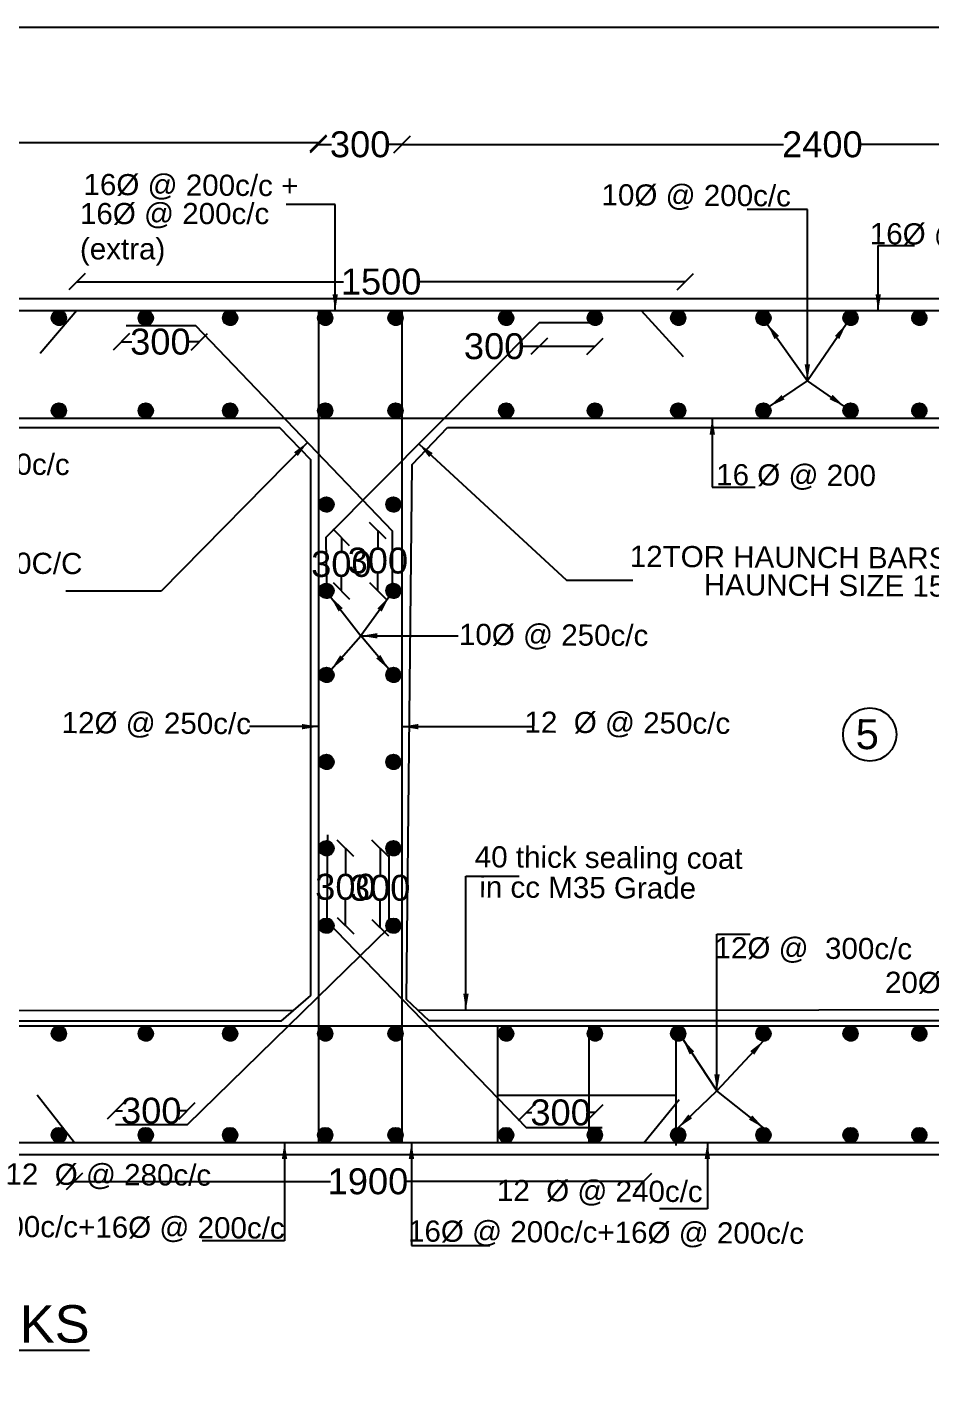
# Model space of a CAD drawing. Header units: millimetres. Extents: x 5124 to 6568637, y 2311 to 91879094.
# Drawn here: x 3810729 to 3815954, y 45946648 to 45954459 of the extents above; entities that cross this region are included whole.
import ezdxf

# ---------------------------------------------------------------- set-up
doc = ezdxf.new("R2010")
doc.units = ezdxf.units.MM
doc.header["$MEASUREMENT"] = 0
for name, color, linetype in [('DIMENSION', 7, 'Continuous'), ('DRAWING', 7, 'Continuous'), ('TEXT', 7, 'Continuous')]:
    doc.layers.add(name, color=color, linetype=linetype)
doc.styles.get("Standard").update_dxf_attribs({"font": 'arial.ttf', "height": 150})
doc.dimstyles.get("Standard").update_dxf_attribs({"dimtxt": 200, "dimasz": 110, "dimexe": 0.18, "dimexo": 0.0625, "dimgap": 0.09, "dimtad": 0, "dimtih": 1, "dimtoh": 1, "dimdec": 0, "dimzin": 0, "dimdsep": 46, "dimtxsty": 'Standard', "dimblk": 'OBLIQUE', "dimcen": 0.09, "dimse1": 1, "dimse2": 1, "dimadec": 0, "dimazin": 0, "dimtfac": 1, "dimtdec": 0, "dimtofl": 0, "dimtmove": 0, "dimatfit": 3, "dimfxl": 1, "dimtolj": 1, "dimtzin": 0, "dimarcsym": 0})

# ---------------------------------------------------------------- blocks, each defined once
blk = doc.blocks.new('_Oblique')
at = {"color": 0, "linetype": 'ByBlock', "lineweight": -2}
blk.add_line((-0.5, -0.5), (0.5, 0.5), dxfattribs=at)
blk = doc.blocks.new('*D94')
at = {"layer": 'Defpoints', "color": 0, "transparency": 16777216}
for p in [(3812412.7, 45953788.6), (3807498.6, 45952819.3), (3812412.7, 45952819.3)]:
    blk.add_point(p, dxfattribs=at)
at = {"layer": 'DIMENSION', "color": 0, "lineweight": -2, "transparency": 16777216}
for p, q in [((3807498.6, 45953788.6), (3809730.6, 45953788.6)), ((3812412.7, 45953788.6), (3810180.8, 45953788.6))]:
    blk.add_line(p, q, dxfattribs=at)
at = {"layer": 'DIMENSION', "color": 0, "lineweight": -2, "transparency": 16777216, "xscale": 95, "yscale": 95, "zscale": 95, "rotation": 180}
blk.add_blockref('_Oblique', (3807498.6, 45953788.6), dxfattribs=at)
at = {"layer": 'DIMENSION', "color": 0, "lineweight": -2, "transparency": 16777216, "xscale": 95, "yscale": 95, "zscale": 95}
blk.add_blockref('_Oblique', (3812412.7, 45953788.6), dxfattribs=at)
at = {"layer": 'DIMENSION', "color": 0, "transparency": 16777216, "insert": (3809955.7, 45953788.6), "char_height": 150, "attachment_point": 5}
blk.add_mtext('\\A1;2400', dxfattribs=at)
blk = doc.blocks.new('*D95')
at = {"layer": 'Defpoints', "color": 0, "transparency": 16777216}
for p in [(3812896.1, 45953780), (3812412.7, 45952819.3), (3812896.1, 45952819.3)]:
    blk.add_point(p, dxfattribs=at)
at = {"layer": 'DIMENSION', "color": 0, "lineweight": -2, "transparency": 16777216}
for p, q in [((3812412.7, 45953780), (3812488.9, 45953780)), ((3812896.1, 45953780), (3812819.9, 45953780))]:
    blk.add_line(p, q, dxfattribs=at)
at = {"layer": 'DIMENSION', "color": 0, "lineweight": -2, "transparency": 16777216, "xscale": 95, "yscale": 95, "zscale": 95, "rotation": 180}
blk.add_blockref('_Oblique', (3812412.7, 45953780), dxfattribs=at)
at = {"layer": 'DIMENSION', "color": 0, "lineweight": -2, "transparency": 16777216, "xscale": 95, "yscale": 95, "zscale": 95}
blk.add_blockref('_Oblique', (3812896.1, 45953780), dxfattribs=at)
at = {"layer": 'DIMENSION', "color": 0, "transparency": 16777216, "insert": (3812654.4, 45953780), "char_height": 150, "attachment_point": 5}
blk.add_mtext('\\A1;300', dxfattribs=at)
blk = doc.blocks.new('*D96')
at = {"layer": 'Defpoints', "color": 0, "transparency": 16777216}
for p in [(3817756.7, 45953779.8), (3812896.1, 45952797.5), (3817756.7, 45952819.3)]:
    blk.add_point(p, dxfattribs=at)
at = {"layer": 'DIMENSION', "color": 0, "lineweight": -2, "transparency": 16777216}
for p, q in [((3812896.1, 45953779.8), (3815101.3, 45953779.8)), ((3817756.7, 45953779.8), (3815551.5, 45953779.8))]:
    blk.add_line(p, q, dxfattribs=at)
at = {"layer": 'DIMENSION', "color": 0, "lineweight": -2, "transparency": 16777216, "xscale": 95, "yscale": 95, "zscale": 95, "rotation": 180}
blk.add_blockref('_Oblique', (3812896.1, 45953779.8), dxfattribs=at)
at = {"layer": 'DIMENSION', "color": 0, "lineweight": -2, "transparency": 16777216, "xscale": 95, "yscale": 95, "zscale": 95}
blk.add_blockref('_Oblique', (3817756.7, 45953779.8), dxfattribs=at)
at = {"layer": 'DIMENSION', "color": 0, "transparency": 16777216, "insert": (3815326.4, 45953779.8), "char_height": 150, "attachment_point": 5}
blk.add_mtext('\\A1;2400', dxfattribs=at)
blk = doc.blocks.new('*D97')
at = {"layer": 'Defpoints', "color": 0, "transparency": 16777216}
for p in [(3814534.3, 45952986.4), (3811017.1, 45952819.3), (3814534.3, 45952819.3)]:
    blk.add_point(p, dxfattribs=at)
at = {"layer": 'DIMENSION', "color": 0, "lineweight": -2, "transparency": 16777216}
for p, q in [((3811017.1, 45952986.4), (3812558.9, 45952986.4)), ((3814534.3, 45952986.4), (3812992.4, 45952986.4))]:
    blk.add_line(p, q, dxfattribs=at)
at = {"layer": 'DIMENSION', "color": 0, "lineweight": -2, "transparency": 16777216, "xscale": 95, "yscale": 95, "zscale": 95, "rotation": 180}
blk.add_blockref('_Oblique', (3811017.1, 45952986.4), dxfattribs=at)
at = {"layer": 'DIMENSION', "color": 0, "lineweight": -2, "transparency": 16777216, "xscale": 95, "yscale": 95, "zscale": 95}
blk.add_blockref('_Oblique', (3814534.3, 45952986.4), dxfattribs=at)
at = {"layer": 'DIMENSION', "color": 0, "transparency": 16777216, "insert": (3812775.7, 45952986.4), "char_height": 150, "attachment_point": 5}
blk.add_mtext('\\A1;1500', dxfattribs=at)
blk = doc.blocks.new('*D98')
at = {"layer": 'Defpoints', "color": 0, "transparency": 16777216}
for p in [(3813689.4, 45952748.5), (3814011.4, 45952735.2), (3813689.4, 45952612.7)]:
    blk.add_point(p, dxfattribs=at)
at = {"layer": 'DIMENSION', "color": 0, "lineweight": -2, "transparency": 16777216}
for p, q in [((3813689.4, 45952612.7), (3813594.4, 45952612.7)), ((3814011.4, 45952612.7), (3813689.4, 45952612.7))]:
    blk.add_line(p, q, dxfattribs=at)
at = {"layer": 'DIMENSION', "color": 0, "lineweight": -2, "transparency": 16777216, "xscale": 95, "yscale": 95, "zscale": 95, "rotation": 180}
blk.add_blockref('_Oblique', (3813689.4, 45952612.7), dxfattribs=at)
at = {"layer": 'DIMENSION', "color": 0, "lineweight": -2, "transparency": 16777216, "xscale": 95, "yscale": 95, "zscale": 95}
blk.add_blockref('_Oblique', (3814011.4, 45952612.7), dxfattribs=at)
at = {"layer": 'DIMENSION', "color": 0, "transparency": 16777216, "insert": (3813428.9, 45952612.7), "char_height": 150, "attachment_point": 5}
blk.add_mtext('\\A1;300', dxfattribs=at)
blk = doc.blocks.new('*D99')
at = {"layer": 'Defpoints', "color": 0, "transparency": 16777216}
for p in [(3811274.2, 45952726.8), (3811725.1, 45952709.9), (3811725.1, 45952639)]:
    blk.add_point(p, dxfattribs=at)
at = {"layer": 'DIMENSION', "color": 0, "lineweight": -2, "transparency": 16777216}
for p, q in [((3811274.2, 45952639), (3811334.1, 45952639)), ((3811725.1, 45952639), (3811665.1, 45952639))]:
    blk.add_line(p, q, dxfattribs=at)
at = {"layer": 'DIMENSION', "color": 0, "lineweight": -2, "transparency": 16777216, "xscale": 95, "yscale": 95, "zscale": 95, "rotation": 180}
blk.add_blockref('_Oblique', (3811274.2, 45952639), dxfattribs=at)
at = {"layer": 'DIMENSION', "color": 0, "lineweight": -2, "transparency": 16777216, "xscale": 95, "yscale": 95, "zscale": 95}
blk.add_blockref('_Oblique', (3811725.1, 45952639), dxfattribs=at)
at = {"layer": 'DIMENSION', "color": 0, "transparency": 16777216, "insert": (3811499.6, 45952639), "char_height": 150, "attachment_point": 5}
blk.add_mtext('\\A1;300', dxfattribs=at)
blk = doc.blocks.new('*D102')
at = {"layer": 'Defpoints', "color": 0, "transparency": 16777216}
for p in [(3811240, 45948192.7), (3811240, 45948111.4), (3811653.4, 45948111.4)]:
    blk.add_point(p, dxfattribs=at)
at = {"layer": 'DIMENSION', "color": 0, "lineweight": -2, "transparency": 16777216}
for p, q in [((3811240, 45948192.7), (3811281.2, 45948192.7)), ((3811653.4, 45948192.7), (3811612.2, 45948192.7))]:
    blk.add_line(p, q, dxfattribs=at)
at = {"layer": 'DIMENSION', "color": 0, "lineweight": -2, "transparency": 16777216, "xscale": 95, "yscale": 95, "zscale": 95, "rotation": 180}
blk.add_blockref('_Oblique', (3811240, 45948192.7), dxfattribs=at)
at = {"layer": 'DIMENSION', "color": 0, "lineweight": -2, "transparency": 16777216, "xscale": 95, "yscale": 95, "zscale": 95}
blk.add_blockref('_Oblique', (3811653.4, 45948192.7), dxfattribs=at)
at = {"layer": 'DIMENSION', "color": 0, "transparency": 16777216, "insert": (3811446.7, 45948192.7), "char_height": 150, "attachment_point": 5}
blk.add_mtext('\\A1;300', dxfattribs=at)
blk = doc.blocks.new('*D103')
at = {"layer": 'Defpoints', "color": 0, "transparency": 16777216}
for p in [(3812459.5, 45949711), (3812459.5, 45949263.6), (3812569.4, 45949263.6)]:
    blk.add_point(p, dxfattribs=at)
at = {"layer": 'DIMENSION', "color": 0, "lineweight": -2, "transparency": 16777216}
for p, q in [((3812569.4, 45949711), (3812569.4, 45949564)), ((3812569.4, 45949263.6), (3812569.4, 45949410.6))]:
    blk.add_line(p, q, dxfattribs=at)
at = {"layer": 'DIMENSION', "color": 0, "lineweight": -2, "transparency": 16777216, "xscale": 95, "yscale": 95, "zscale": 95}
for p, rotation in [((3812569.4, 45949711), 90), ((3812569.4, 45949263.6), 270)]:
    blk.add_blockref('_Oblique', p, dxfattribs=dict(at, rotation=rotation))
at = {"layer": 'DIMENSION', "color": 0, "transparency": 16777216, "insert": (3812569.4, 45949487.3), "char_height": 150, "attachment_point": 5}
blk.add_mtext('\\A1;300', dxfattribs=at)
blk = doc.blocks.new('*D104')
at = {"layer": 'Defpoints', "color": 0, "transparency": 16777216}
for p in [(3812769.8, 45949711), (3812846.6, 45949711), (3812820.6, 45949251.6)]:
    blk.add_point(p, dxfattribs=at)
at = {"layer": 'DIMENSION', "color": 0, "lineweight": -2, "transparency": 16777216}
for p, q in [((3812769.8, 45949711), (3812769.8, 45949558)), ((3812769.8, 45949251.6), (3812769.8, 45949404.6))]:
    blk.add_line(p, q, dxfattribs=at)
at = {"layer": 'DIMENSION', "color": 0, "lineweight": -2, "transparency": 16777216, "xscale": 95, "yscale": 95, "zscale": 95}
for p, rotation in [((3812769.8, 45949711), 90), ((3812769.8, 45949251.6), 270)]:
    blk.add_blockref('_Oblique', p, dxfattribs=dict(at, rotation=rotation))
at = {"layer": 'DIMENSION', "color": 0, "transparency": 16777216, "insert": (3812769.8, 45949481.3), "char_height": 150, "attachment_point": 5}
blk.add_mtext('\\A1;300', dxfattribs=at)
blk = doc.blocks.new('*D105')
at = {"layer": 'Defpoints', "color": 0, "transparency": 16777216}
for p in [(3812455.6, 45951507.9), (3812545.8, 45951507.9), (3812459.5, 45951199.6)]:
    blk.add_point(p, dxfattribs=at)
at = {"layer": 'DIMENSION', "color": 0, "lineweight": -2, "transparency": 16777216}
for p, q in [((3812545.8, 45951507.9), (3812545.8, 45951430.4)), ((3812545.8, 45951199.6), (3812545.8, 45951277.1))]:
    blk.add_line(p, q, dxfattribs=at)
at = {"layer": 'DIMENSION', "color": 0, "lineweight": -2, "transparency": 16777216, "xscale": 95, "yscale": 95, "zscale": 95}
for p, rotation in [((3812545.8, 45951507.9), 90), ((3812545.8, 45951199.6), 270)]:
    blk.add_blockref('_Oblique', p, dxfattribs=dict(at, rotation=rotation))
at = {"layer": 'DIMENSION', "color": 0, "transparency": 16777216, "insert": (3812545.8, 45951353.7), "char_height": 150, "attachment_point": 5}
blk.add_mtext('\\A1;300', dxfattribs=at)
blk = doc.blocks.new('*D106')
at = {"layer": 'Defpoints', "color": 0, "transparency": 16777216}
for p in [(3812839.7, 45951546.9), (3812756.7, 45951199.6), (3812846.6, 45951199.6)]:
    blk.add_point(p, dxfattribs=at)
at = {"layer": 'DIMENSION', "color": 0, "lineweight": -2, "transparency": 16777216}
for p, q in [((3812756.7, 45951546.9), (3812756.7, 45951449.9)), ((3812756.7, 45951199.6), (3812756.7, 45951296.6))]:
    blk.add_line(p, q, dxfattribs=at)
at = {"layer": 'DIMENSION', "color": 0, "lineweight": -2, "transparency": 16777216, "xscale": 95, "yscale": 95, "zscale": 95}
for p, rotation in [((3812756.7, 45951546.9), 90), ((3812756.7, 45951199.6), 270)]:
    blk.add_blockref('_Oblique', p, dxfattribs=dict(at, rotation=rotation))
at = {"layer": 'DIMENSION', "color": 0, "transparency": 16777216, "insert": (3812756.7, 45951373.2), "char_height": 150, "attachment_point": 5}
blk.add_mtext('\\A1;300', dxfattribs=at)
blk = doc.blocks.new('*D113')
at = {"layer": 'Defpoints', "color": 0, "transparency": 16777216}
for p in [(3811002.5, 45948008.8), (3814293.9, 45948008.8), (3814293.9, 45947784.5)]:
    blk.add_point(p, dxfattribs=at)
at = {"layer": 'DIMENSION', "color": 0, "lineweight": -2, "transparency": 16777216}
for p, q in [((3811002.5, 45947784.5), (3812482.7, 45947784.5)), ((3814293.9, 45947784.5), (3812916.2, 45947784.5))]:
    blk.add_line(p, q, dxfattribs=at)
at = {"layer": 'DIMENSION', "color": 0, "lineweight": -2, "transparency": 16777216, "xscale": 95, "yscale": 95, "zscale": 95, "rotation": 180}
blk.add_blockref('_Oblique', (3811002.5, 45947784.5), dxfattribs=at)
at = {"layer": 'DIMENSION', "color": 0, "lineweight": -2, "transparency": 16777216, "xscale": 95, "yscale": 95, "zscale": 95}
blk.add_blockref('_Oblique', (3814293.9, 45947784.5), dxfattribs=at)
at = {"layer": 'DIMENSION', "color": 0, "transparency": 16777216, "insert": (3812699.5, 45947784.5), "char_height": 150, "attachment_point": 5}
blk.add_mtext('\\A1;1900', dxfattribs=at)
blk = doc.blocks.new('*D114')
at = {"layer": 'Defpoints', "color": 0, "transparency": 16777216}
for p in [(3814011.6, 45948182.9), (3813614.6, 45948097.3), (3814011.6, 45948095.2)]:
    blk.add_point(p, dxfattribs=at)
at = {"layer": 'DIMENSION', "color": 0, "lineweight": -2, "transparency": 16777216}
for p, q in [((3813614.6, 45948182.9), (3813647.6, 45948182.9)), ((3814011.6, 45948182.9), (3813978.6, 45948182.9))]:
    blk.add_line(p, q, dxfattribs=at)
at = {"layer": 'DIMENSION', "color": 0, "lineweight": -2, "transparency": 16777216, "xscale": 95, "yscale": 95, "zscale": 95, "rotation": 180}
blk.add_blockref('_Oblique', (3813614.6, 45948182.9), dxfattribs=at)
at = {"layer": 'DIMENSION', "color": 0, "lineweight": -2, "transparency": 16777216, "xscale": 95, "yscale": 95, "zscale": 95}
blk.add_blockref('_Oblique', (3814011.6, 45948182.9), dxfattribs=at)
at = {"layer": 'DIMENSION', "color": 0, "transparency": 16777216, "insert": (3813813.1, 45948182.9), "char_height": 150, "attachment_point": 5}
blk.add_mtext('\\A1;300', dxfattribs=at)

msp = doc.modelspace()

# ---------------------------------------------------------------- hatches: boundary and pattern name
at = {"layer": 'DRAWING'}
h = msp.add_hatch(dxfattribs=at)
h.set_pattern_fill('ANSI31', color=256, scale=0.555958, style=0)
h.set_pattern_definition([(45, (1812736.37639, 20409304.63965), (-0.04914017675613, 0.04914017675613), [])])
h.paths.add_polyline_path([(3810955, 45952777.3, 0.958694), (3810870.9, 45952780.9), (3810870.9, 45952773.8, 0.958694)])
h = msp.add_hatch(dxfattribs=at)
h.set_pattern_fill('ANSI31', color=256, scale=0.555958, style=0)
h.set_pattern_definition([(45, (1813238.407656, 20409304.63965), (-0.04914017675613, 0.04914017675613), [])])
h.paths.add_polyline_path([(3811457.1, 45952777.3, 0.958694), (3811373, 45952780.9), (3811373, 45952773.8, 0.958694)])
h = msp.add_hatch(dxfattribs=at)
h.set_pattern_fill('ANSI31', color=256, scale=0.555958, style=0)
h.set_pattern_definition([(45, (1813726.18342, 20409304.63965), (-0.04914017675613, 0.04914017675613), [])])
h.paths.add_polyline_path([(3811944.8, 45952777.3, 0.958694), (3811860.8, 45952780.9), (3811860.8, 45952773.8, 0.958694)])
h = msp.add_hatch(dxfattribs=at)
h.set_pattern_fill('ANSI31', color=256, scale=0.555958, style=0)
h.set_pattern_definition([(45, (1814275.97062, 20409304.63965), (-0.04914017675613, 0.04914017675613), [])])
h.paths.add_polyline_path([(3812494.6, 45952777.3, 0.958694), (3812410.5, 45952780.9), (3812410.5, 45952773.8, 0.958694)])
h = msp.add_hatch(dxfattribs=at)
h.set_pattern_fill('ANSI31', color=256, scale=0.555958, style=0)
h.set_pattern_definition([(45, (1814682.56922, 20409304.63965), (-0.04914017675613, 0.04914017675613), [])])
h.paths.add_polyline_path([(3812901.2, 45952777.3, 0.958694), (3812817.1, 45952780.9), (3812817.1, 45952773.8, 0.958694)])
h = msp.add_hatch(dxfattribs=at)
h.set_pattern_fill('ANSI31', color=256, scale=0.555958, style=0)
h.set_pattern_definition([(45, (1815321.84929, 20409304.63965), (-0.04914017675613, 0.04914017675613), [])])
h.paths.add_polyline_path([(3813540.5, 45952777.3, 0.958694), (3813456.4, 45952780.9), (3813456.4, 45952773.8, 0.958694)])
h = msp.add_hatch(dxfattribs=at)
h.set_pattern_fill('ANSI31', color=256, scale=0.555958, style=0)
h.set_pattern_definition([(45, (1815834.88897, 20409304.63965), (-0.04914017675613, 0.04914017675613), [])])
h.paths.add_polyline_path([(3814053.5, 45952777.3, 0.958694), (3813969.5, 45952780.9), (3813969.5, 45952773.8, 0.958694)])
h = msp.add_hatch(dxfattribs=at)
h.set_pattern_fill('ANSI31', color=256, scale=0.555958, style=0)
h.set_pattern_definition([(45, (1816316.72494, 20409304.63965), (-0.04914017675613, 0.04914017675613), [])])
h.paths.add_polyline_path([(3814535.4, 45952777.3, 0.958694), (3814451.3, 45952780.9), (3814451.3, 45952773.8, 0.958694)])
h = msp.add_hatch(dxfattribs=at)
h.set_pattern_fill('ANSI31', color=256, scale=0.555958, style=0)
h.set_pattern_definition([(45, (1816809.17334, 20409304.63965), (-0.04914017675613, 0.04914017675613), [])])
h.paths.add_polyline_path([(3815027.8, 45952777.3, 0.958694), (3814943.7, 45952780.9), (3814943.7, 45952773.8, 0.958694)])
h = msp.add_hatch(dxfattribs=at)
h.set_pattern_fill('ANSI31', color=256, scale=0.555958, style=0)
h.set_pattern_definition([(45, (1817312.55096, 20409304.63965), (-0.04914017675613, 0.04914017675613), [])])
h.paths.add_polyline_path([(3815531.2, 45952777.3, 0.958694), (3815447.1, 45952780.9), (3815447.1, 45952773.8, 0.958694)])
h = msp.add_hatch(dxfattribs=at)
h.set_pattern_fill('ANSI31', color=256, scale=0.555958, style=0)
h.set_pattern_definition([(45, (1817710.51706, 20409304.63965), (-0.04914017675613, 0.04914017675613), [])])
h.paths.add_polyline_path([(3815929.2, 45952777.3, 0.958694), (3815845.1, 45952780.9), (3815845.1, 45952773.8, 0.958694)])
h = msp.add_hatch(dxfattribs=at)
h.set_pattern_fill('ANSI31', color=256, scale=0.555958, style=0)
h.set_pattern_definition([(45, (1812736.37639, 20408768.7726), (-0.04914017675613, 0.04914017675613), [])])
h.paths.add_polyline_path([(3810955, 45952241.5, 0.958694), (3810870.9, 45952245), (3810870.9, 45952237.9, 0.958694)])
h = msp.add_hatch(dxfattribs=at)
h.set_pattern_fill('ANSI31', color=256, scale=0.555958, style=0)
h.set_pattern_definition([(45, (1813238.407656, 20408768.7726), (-0.04914017675613, 0.04914017675613), [])])
h.paths.add_polyline_path([(3811457.1, 45952241.5, 0.958694), (3811373, 45952245), (3811373, 45952237.9, 0.958694)])
h = msp.add_hatch(dxfattribs=at)
h.set_pattern_fill('ANSI31', color=256, scale=0.555958, style=0)
h.set_pattern_definition([(45, (1813726.18342, 20408768.7726), (-0.04914017675613, 0.04914017675613), [])])
h.paths.add_polyline_path([(3811944.8, 45952241.5, 0.958694), (3811860.8, 45952245), (3811860.8, 45952237.9, 0.958694)])
h = msp.add_hatch(dxfattribs=at)
h.set_pattern_fill('ANSI31', color=256, scale=0.555958, style=0)
h.set_pattern_definition([(45, (1814275.97062, 20408768.7726), (-0.04914017675613, 0.04914017675613), [])])
h.paths.add_polyline_path([(3812494.6, 45952241.5, 0.958694), (3812410.5, 45952245), (3812410.5, 45952237.9, 0.958694)])
h = msp.add_hatch(dxfattribs=at)
h.set_pattern_fill('ANSI31', color=256, scale=0.555958, style=0)
h.set_pattern_definition([(45, (1814682.56922, 20408768.7726), (-0.04914017675613, 0.04914017675613), [])])
h.paths.add_polyline_path([(3812901.2, 45952241.5, 0.958694), (3812817.1, 45952245), (3812817.1, 45952237.9, 0.958694)])
h = msp.add_hatch(dxfattribs=at)
h.set_pattern_fill('ANSI31', color=256, scale=0.555958, style=0)
h.set_pattern_definition([(45, (1815321.84929, 20408768.7726), (-0.04914017675613, 0.04914017675613), [])])
h.paths.add_polyline_path([(3813540.5, 45952241.5, 0.958694), (3813456.4, 45952245), (3813456.4, 45952237.9, 0.958694)])
h = msp.add_hatch(dxfattribs=at)
h.set_pattern_fill('ANSI31', color=256, scale=0.555958, style=0)
h.set_pattern_definition([(45, (1815834.88897, 20408768.7726), (-0.04914017675613, 0.04914017675613), [])])
h.paths.add_polyline_path([(3814053.5, 45952241.5, 0.958694), (3813969.5, 45952245), (3813969.5, 45952237.9, 0.958694)])
h = msp.add_hatch(dxfattribs=at)
h.set_pattern_fill('ANSI31', color=256, scale=0.555958, style=0)
h.set_pattern_definition([(45, (1816316.72494, 20408768.7726), (-0.04914017675613, 0.04914017675613), [])])
h.paths.add_polyline_path([(3814535.4, 45952241.5, 0.958694), (3814451.3, 45952245), (3814451.3, 45952237.9, 0.958694)])
h = msp.add_hatch(dxfattribs=at)
h.set_pattern_fill('ANSI31', color=256, scale=0.555958, style=0)
h.set_pattern_definition([(45, (1816809.17334, 20408768.7726), (-0.04914017675613, 0.04914017675613), [])])
h.paths.add_polyline_path([(3815027.8, 45952241.5, 0.958694), (3814943.7, 45952245), (3814943.7, 45952237.9, 0.958694)])
h = msp.add_hatch(dxfattribs=at)
h.set_pattern_fill('ANSI31', color=256, scale=0.555958, style=0)
h.set_pattern_definition([(45, (1817312.55096, 20408768.7726), (-0.04914017675613, 0.04914017675613), [])])
h.paths.add_polyline_path([(3815531.2, 45952241.5, 0.958694), (3815447.1, 45952245), (3815447.1, 45952237.9, 0.958694)])
h = msp.add_hatch(dxfattribs=at)
h.set_pattern_fill('ANSI31', color=256, scale=0.555958, style=0)
h.set_pattern_definition([(45, (1817710.51706, 20408768.7726), (-0.04914017675613, 0.04914017675613), [])])
h.paths.add_polyline_path([(3815929.2, 45952241.5, 0.958694), (3815845.1, 45952245), (3815845.1, 45952237.9, 0.958694)])
h = msp.add_hatch(dxfattribs=at)
h.set_pattern_fill('ANSI31', color=256, scale=0.555958, style=0)
h.set_pattern_definition([(45, (1814282.92674, 20408226.05295), (-0.04914017675613, 0.04914017675613), [])])
h.paths.add_polyline_path([(3812501.6, 45951698.8, 0.958694), (3812417.5, 45951702.3), (3812417.5, 45951695.2, 0.958694)])
h = msp.add_hatch(dxfattribs=at)
h.set_pattern_fill('ANSI31', color=256, scale=0.555958, style=0)
h.set_pattern_definition([(45, (1814670.04282, 20408226.05295), (-0.04914017675613, 0.04914017675613), [])])
h.paths.add_polyline_path([(3812888.7, 45951698.8, 0.958694), (3812804.6, 45951702.3), (3812804.6, 45951695.2, 0.958694)])
h = msp.add_hatch(dxfattribs=at)
h.set_pattern_fill('ANSI31', color=256, scale=0.555958, style=0)
h.set_pattern_definition([(45, (1814282.92674, 20407726.85518), (-0.04914017675613, 0.04914017675613), [])])
h.paths.add_polyline_path([(3812501.6, 45951199.6, 0.958694), (3812417.5, 45951203.1), (3812417.5, 45951196, 0.958694)])
h = msp.add_hatch(dxfattribs=at)
h.set_pattern_fill('ANSI31', color=256, scale=0.555958, style=0)
h.set_pattern_definition([(45, (1814670.04282, 20407726.85518), (-0.04914017675613, 0.04914017675613), [])])
h.paths.add_polyline_path([(3812888.7, 45951199.6, 0.958694), (3812804.6, 45951203.1), (3812804.6, 45951196, 0.958694)])
h = msp.add_hatch(dxfattribs=at)
h.set_pattern_fill('ANSI31', color=256, scale=0.555958, style=0)
h.set_pattern_definition([(45, (1814282.92674, 20407240.62215), (-0.04914017675613, 0.04914017675613), [])])
h.paths.add_polyline_path([(3812501.6, 45950713.3, 0.958694), (3812417.5, 45950716.9), (3812417.5, 45950709.8, 0.958694)])
h = msp.add_hatch(dxfattribs=at)
h.set_pattern_fill('ANSI31', color=256, scale=0.555958, style=0)
h.set_pattern_definition([(45, (1814670.04282, 20407240.62215), (-0.04914017675613, 0.04914017675613), [])])
h.paths.add_polyline_path([(3812888.7, 45950713.3, 0.958694), (3812804.6, 45950716.9), (3812804.6, 45950709.8, 0.958694)])
h = msp.add_hatch(dxfattribs=at)
h.set_pattern_fill('ANSI31', color=256, scale=0.555958, style=0)
h.set_pattern_definition([(45, (1814282.92674, 20406737.4211), (-0.04914017675613, 0.04914017675613), [])])
h.paths.add_polyline_path([(3812501.6, 45950210.1, 0.958694), (3812417.5, 45950213.7), (3812417.5, 45950206.6, 0.958694)])
h = msp.add_hatch(dxfattribs=at)
h.set_pattern_fill('ANSI31', color=256, scale=0.555958, style=0)
h.set_pattern_definition([(45, (1814670.04282, 20406737.4211), (-0.04914017675613, 0.04914017675613), [])])
h.paths.add_polyline_path([(3812888.7, 45950210.1, 0.958694), (3812804.6, 45950213.7), (3812804.6, 45950206.6, 0.958694)])
h = msp.add_hatch(dxfattribs=at)
h.set_pattern_fill('ANSI31', color=256, scale=0.555958, style=0)
h.set_pattern_definition([(45, (1814282.92674, 20406238.26006), (-0.04914017675613, 0.04914017675613), [])])
h.paths.add_polyline_path([(3812501.6, 45949711, 0.958694), (3812417.5, 45949714.5), (3812417.5, 45949707.4, 0.958694)])
h = msp.add_hatch(dxfattribs=at)
h.set_pattern_fill('ANSI31', color=256, scale=0.555958, style=0)
h.set_pattern_definition([(45, (1814670.04282, 20406238.26006), (-0.04914017675613, 0.04914017675613), [])])
h.paths.add_polyline_path([(3812888.7, 45949711, 0.958694), (3812804.6, 45949714.5), (3812804.6, 45949707.4, 0.958694)])
h = msp.add_hatch(dxfattribs=at)
h.set_pattern_fill('ANSI31', color=256, scale=0.555958, style=0)
h.set_pattern_definition([(45, (1814282.92674, 20405790.921265), (-0.04914017675613, 0.04914017675613), [])])
h.paths.add_polyline_path([(3812501.6, 45949263.6, 0.958694), (3812417.5, 45949267.2), (3812417.5, 45949260.1, 0.958694)])
h = msp.add_hatch(dxfattribs=at)
h.set_pattern_fill('ANSI31', color=256, scale=0.555958, style=0)
h.set_pattern_definition([(45, (1814670.04282, 20405790.921265), (-0.04914017675613, 0.04914017675613), [])])
h.paths.add_polyline_path([(3812888.7, 45949263.6, 0.958694), (3812804.6, 45949267.2), (3812804.6, 45949260.1, 0.958694)])
h = msp.add_hatch(dxfattribs=at)
h.set_pattern_fill('ANSI31', color=256, scale=0.555958, style=0)
h.set_pattern_definition([(45, (1812736.37639, 20405167.03423), (-0.04914017675613, 0.04914017675613), [])])
h.paths.add_polyline_path([(3810955, 45948639.7, 0.958694), (3810870.9, 45948643.3), (3810870.9, 45948636.2, 0.958694)])
h = msp.add_hatch(dxfattribs=at)
h.set_pattern_fill('ANSI31', color=256, scale=0.555958, style=0)
h.set_pattern_definition([(45, (1813238.407656, 20405167.03423), (-0.04914017675613, 0.04914017675613), [])])
h.paths.add_polyline_path([(3811457.1, 45948639.7, 0.958694), (3811373, 45948643.3), (3811373, 45948636.2, 0.958694)])
h = msp.add_hatch(dxfattribs=at)
h.set_pattern_fill('ANSI31', color=256, scale=0.555958, style=0)
h.set_pattern_definition([(45, (1813726.18342, 20405167.03423), (-0.04914017675613, 0.04914017675613), [])])
h.paths.add_polyline_path([(3811944.8, 45948639.7, 0.958694), (3811860.8, 45948643.3), (3811860.8, 45948636.2, 0.958694)])
h = msp.add_hatch(dxfattribs=at)
h.set_pattern_fill('ANSI31', color=256, scale=0.555958, style=0)
h.set_pattern_definition([(45, (1814275.97062, 20405167.03423), (-0.04914017675613, 0.04914017675613), [])])
h.paths.add_polyline_path([(3812494.6, 45948639.7, 0.958694), (3812410.5, 45948643.3), (3812410.5, 45948636.2, 0.958694)])
h = msp.add_hatch(dxfattribs=at)
h.set_pattern_fill('ANSI31', color=256, scale=0.555958, style=0)
h.set_pattern_definition([(45, (1814682.56922, 20405167.03423), (-0.04914017675613, 0.04914017675613), [])])
h.paths.add_polyline_path([(3812901.2, 45948639.7, 0.958694), (3812817.1, 45948643.3), (3812817.1, 45948636.2, 0.958694)])
h = msp.add_hatch(dxfattribs=at)
h.set_pattern_fill('ANSI31', color=256, scale=0.555958, style=0)
h.set_pattern_definition([(45, (1815321.84929, 20405167.03423), (-0.04914017675613, 0.04914017675613), [])])
h.paths.add_polyline_path([(3813540.5, 45948639.7, 0.958694), (3813456.4, 45948643.3), (3813456.4, 45948636.2, 0.958694)])
h = msp.add_hatch(dxfattribs=at)
h.set_pattern_fill('ANSI31', color=256, scale=0.555958, style=0)
h.set_pattern_definition([(45, (1815834.88897, 20405167.03423), (-0.04914017675613, 0.04914017675613), [])])
h.paths.add_polyline_path([(3814053.5, 45948639.7, 0.958694), (3813969.5, 45948643.3), (3813969.5, 45948636.2, 0.958694)])
h = msp.add_hatch(dxfattribs=at)
h.set_pattern_fill('ANSI31', color=256, scale=0.555958, style=0)
h.set_pattern_definition([(45, (1816316.72494, 20405167.03423), (-0.04914017675613, 0.04914017675613), [])])
h.paths.add_polyline_path([(3814535.4, 45948639.7, 0.958694), (3814451.3, 45948643.3), (3814451.3, 45948636.2, 0.958694)])
h = msp.add_hatch(dxfattribs=at)
h.set_pattern_fill('ANSI31', color=256, scale=0.555958, style=0)
h.set_pattern_definition([(45, (1816809.17334, 20405167.03423), (-0.04914017675613, 0.04914017675613), [])])
h.paths.add_polyline_path([(3815027.8, 45948639.7, 0.958694), (3814943.7, 45948643.3), (3814943.7, 45948636.2, 0.958694)])
h = msp.add_hatch(dxfattribs=at)
h.set_pattern_fill('ANSI31', color=256, scale=0.555958, style=0)
h.set_pattern_definition([(45, (1817312.55096, 20405167.03423), (-0.04914017675613, 0.04914017675613), [])])
h.paths.add_polyline_path([(3815531.2, 45948639.7, 0.958694), (3815447.1, 45948643.3), (3815447.1, 45948636.2, 0.958694)])
h = msp.add_hatch(dxfattribs=at)
h.set_pattern_fill('ANSI31', color=256, scale=0.555958, style=0)
h.set_pattern_definition([(45, (1817710.51706, 20405167.03423), (-0.04914017675613, 0.04914017675613), [])])
h.paths.add_polyline_path([(3815929.2, 45948639.7, 0.958694), (3815845.1, 45948643.3), (3815845.1, 45948636.2, 0.958694)])
h = msp.add_hatch(dxfattribs=at)
h.set_pattern_fill('ANSI31', color=256, scale=0.555958, style=0)
h.set_pattern_definition([(45, (1812736.37639, 20404580.388705), (-0.04914017675613, 0.04914017675613), [])])
h.paths.add_polyline_path([(3810955, 45948053.1, 0.958694), (3810870.9, 45948056.6), (3810870.9, 45948049.5, 0.958694)])
h = msp.add_hatch(dxfattribs=at)
h.set_pattern_fill('ANSI31', color=256, scale=0.555958, style=0)
h.set_pattern_definition([(45, (1813238.407656, 20404580.388705), (-0.04914017675613, 0.04914017675613), [])])
h.paths.add_polyline_path([(3811457.1, 45948053.1, 0.958694), (3811373, 45948056.6), (3811373, 45948049.5, 0.958694)])
h = msp.add_hatch(dxfattribs=at)
h.set_pattern_fill('ANSI31', color=256, scale=0.555958, style=0)
h.set_pattern_definition([(45, (1813726.18342, 20404580.388705), (-0.04914017675613, 0.04914017675613), [])])
h.paths.add_polyline_path([(3811944.8, 45948053.1, 0.958694), (3811860.8, 45948056.6), (3811860.8, 45948049.5, 0.958694)])
h = msp.add_hatch(dxfattribs=at)
h.set_pattern_fill('ANSI31', color=256, scale=0.555958, style=0)
h.set_pattern_definition([(45, (1814275.97062, 20404580.388705), (-0.04914017675613, 0.04914017675613), [])])
h.paths.add_polyline_path([(3812494.6, 45948053.1, 0.958694), (3812410.5, 45948056.6), (3812410.5, 45948049.5, 0.958694)])
h = msp.add_hatch(dxfattribs=at)
h.set_pattern_fill('ANSI31', color=256, scale=0.555958, style=0)
h.set_pattern_definition([(45, (1814682.56922, 20404580.388705), (-0.04914017675613, 0.04914017675613), [])])
h.paths.add_polyline_path([(3812901.2, 45948053.1, 0.958694), (3812817.1, 45948056.6), (3812817.1, 45948049.5, 0.958694)])
h = msp.add_hatch(dxfattribs=at)
h.set_pattern_fill('ANSI31', color=256, scale=0.555958, style=0)
h.set_pattern_definition([(45, (1815321.84929, 20404580.388705), (-0.04914017675613, 0.04914017675613), [])])
h.paths.add_polyline_path([(3813540.5, 45948053.1, 0.958694), (3813456.4, 45948056.6), (3813456.4, 45948049.5, 0.958694)])
h = msp.add_hatch(dxfattribs=at)
h.set_pattern_fill('ANSI31', color=256, scale=0.555958, style=0)
h.set_pattern_definition([(45, (1815834.88897, 20404580.388705), (-0.04914017675613, 0.04914017675613), [])])
h.paths.add_polyline_path([(3814053.5, 45948053.1, 0.958694), (3813969.5, 45948056.6), (3813969.5, 45948049.5, 0.958694)])
h = msp.add_hatch(dxfattribs=at)
h.set_pattern_fill('ANSI31', color=256, scale=0.555958, style=0)
h.set_pattern_definition([(45, (1816316.72494, 20404580.388705), (-0.04914017675613, 0.04914017675613), [])])
h.paths.add_polyline_path([(3814535.4, 45948053.1, 0.958694), (3814451.3, 45948056.6), (3814451.3, 45948049.5, 0.958694)])
h = msp.add_hatch(dxfattribs=at)
h.set_pattern_fill('ANSI31', color=256, scale=0.555958, style=0)
h.set_pattern_definition([(45, (1816809.17334, 20404580.388705), (-0.04914017675613, 0.04914017675613), [])])
h.paths.add_polyline_path([(3815027.8, 45948053.1, 0.958694), (3814943.7, 45948056.6), (3814943.7, 45948049.5, 0.958694)])
h = msp.add_hatch(dxfattribs=at)
h.set_pattern_fill('ANSI31', color=256, scale=0.555958, style=0)
h.set_pattern_definition([(45, (1817312.55096, 20404580.388705), (-0.04914017675613, 0.04914017675613), [])])
h.paths.add_polyline_path([(3815531.2, 45948053.1, 0.958694), (3815447.1, 45948056.6), (3815447.1, 45948049.5, 0.958694)])
h = msp.add_hatch(dxfattribs=at)
h.set_pattern_fill('ANSI31', color=256, scale=0.555958, style=0)
h.set_pattern_definition([(45, (1817710.51706, 20404580.388705), (-0.04914017675613, 0.04914017675613), [])])
h.paths.add_polyline_path([(3815929.2, 45948053.1, 0.958694), (3815845.1, 45948056.6), (3815845.1, 45948049.5, 0.958694)])

# ---------------------------------------------------------------- linework, layer by layer
at = {"layer": 'DIMENSION'}
for points in [[(3807568.2, 45952888.9), (3818355.7, 45952888.9), (3818355.7, 45947939.3), (3807568.2, 45947939.3)], [(3807498.6, 45952819.3), (3818286.1, 45952819.3), (3818286.1, 45948008.8), (3807498.6, 45948008.8)], [(3811017.1, 45952819.3), (3810803.6, 45952571.5)], [(3812412.7, 45952819.3), (3812412.7, 45948008.8)], [(3812896.1, 45952819.3), (3812896.1, 45948008.8)], [(3814279.2, 45952819.3), (3814521, 45952554.6)], [(3807498.6, 45952197.2), (3818286.1, 45952197.2)], [(3807498.6, 45948683.7), (3818286.1, 45948683.7)], [(3811002.5, 45948008.8), (3810786.8, 45948283.1)], [(3814293.9, 45948008.8), (3814498.3, 45948259.3)]]:
    msp.add_lwpolyline(points, dxfattribs=at)
msp.add_circle((3815600.3, 45950368.8), 154, dxfattribs=at)
at = {"layer": 'DRAWING'}
msp.add_lwpolyline([(3794428.9, 45954459), (3820865.5, 45954459), (3820865.5, 45935906.4), (3794428.9, 45935906.4)], close=True, dxfattribs=at)
for points in [[(3814036.2, 45952748.5), (3813689.4, 45952748.5), (3812455.6, 45951507.9), (3812459.8, 45951224.9)], [(3811301.7, 45952733.2), (3811686.3, 45952733.2), (3811702.7, 45952733.2), (3812839.7, 45951546.9), (3812839.7, 45951169)], [(3807714.5, 45952142.9), (3812188.8, 45952142.9), (3812366.4, 45951958.2), (3812366.4, 45948860.4), (3812195.2, 45948712.1), (3807699.1, 45948712.1), (3807568.2, 45948835.8), (3807568.2, 45951998.5), (3807714.5, 45952142.9)], [(3813159.5, 45952144.4), (3817542.7, 45952144.2), (3817720.3, 45951959.5), (3817720.3, 45948861.8), (3817549.1, 45948713.4), (3813053, 45948713.4), (3812922.1, 45948837.1), (3812955.5, 45951930.4), (3813159.5, 45952144.4)], [(3812464.9, 45949789.4), (3812462.2, 45949290), (3813614.6, 45948097.3), (3814053.1, 45948097.3)], [(3812820.6, 45949672.9), (3812820.6, 45949251.6), (3811653.4, 45948111.4), (3811240, 45948111.4)], [(3807633.6, 45948773.9), (3812267.3, 45948774.5)], [(3812987.5, 45948775.3), (3817624.8, 45948779)], [(3813448.6, 45948683.7), (3813448.6, 45948008.8)], [(3813975.7, 45948683.7), (3813975.7, 45948008.8)], [(3814480, 45948666.7), (3814480, 45947991.9)], [(3813448.6, 45948283.8), (3814480, 45948283.8)]]:
    msp.add_lwpolyline(points, dxfattribs=at)
for centre in [(3810912.9, 45952777.3), (3811414.9, 45952777.3), (3811902.7, 45952777.3), (3812452.5, 45952777.3), (3812859.1, 45952777.3), (3813498.4, 45952777.3), (3814011.4, 45952777.3), (3814493.3, 45952777.3), (3814985.7, 45952777.3), (3815489.1, 45952777.3), (3815887.1, 45952777.3), (3810912.9, 45952241.5), (3811414.9, 45952241.5), (3811902.7, 45952241.5), (3812452.5, 45952241.5), (3812859.1, 45952241.5), (3813498.4, 45952241.5), (3814011.4, 45952241.5), (3814493.3, 45952241.5), (3814985.7, 45952241.5), (3815489.1, 45952241.5), (3815887.1, 45952241.5), (3812459.5, 45951698.8), (3812846.6, 45951698.8), (3812459.5, 45951199.6), (3812846.6, 45951199.6), (3812459.5, 45950713.3), (3812846.6, 45950713.3), (3812459.5, 45950210.1), (3812846.6, 45950210.1), (3812459.5, 45949711), (3812846.6, 45949711), (3812459.5, 45949263.6), (3812846.6, 45949263.6), (3810912.9, 45948639.7), (3811414.9, 45948639.7), (3811902.7, 45948639.7), (3812452.5, 45948639.7), (3812859.1, 45948639.7), (3813498.4, 45948639.7), (3814011.4, 45948639.7), (3814493.3, 45948639.7), (3814985.7, 45948639.7), (3815489.1, 45948639.7), (3815887.1, 45948639.7), (3810912.9, 45948053.1), (3811414.9, 45948053.1), (3811902.7, 45948053.1), (3812452.5, 45948053.1), (3812859.1, 45948053.1), (3813498.4, 45948053.1), (3814011.4, 45948053.1), (3814493.3, 45948053.1), (3814985.7, 45948053.1), (3815489.1, 45948053.1), (3815887.1, 45948053.1)]:
    msp.add_circle(centre, 42.1, dxfattribs=at)

# ---------------------------------------------------------------- texts
for s, height, p in [('16Ø @ 200c/c + ', 122.311, (3811054.7, 45953488)), ('10Ø @ 200c/c ', 122.311, (3814049.3, 45953428.3)), ('16Ø @ 200c/c ', 122.311, (3815600.2, 45953203.5)), ('16 Ø @ 200c/c ', 122.311, (3809832.8, 45951875.4)), ('16 Ø @ 200', 122.31, (3814712.3, 45951810.3)), ('12TOR HAUNCH BARS @250C/C', 122.311, (3808406.8, 45951311.6)), ('12TOR HAUNCH BARS @250C/C', 122.311, (3814212.5, 45951338.2)), (' HAUNCH SIZE 150*150', 122.311, (3814593.4, 45951174.3)), ('10Ø @ 250c/c ', 122.311, (3813225.2, 45950886.8)), ('12Ø @ 250c/c ', 122.311, (3810928.3, 45950376.9)), ('12  Ø @ 250c/c ', 122.311, (3813603.9, 45950379.4)), ('5', 173.2, (3815518.3, 45950284.4)), ('40 thick sealing coat', 122.311, (3813316.7, 45949600.9)), ('in cc M35 Grade', 122.311, (3813342.6, 45949426.5)), ('12Ø @  300c/c ', 122.311, (3814702.6, 45949075.4)), ('20Ø @ 300c/c+8Ø @ 300c/c ', 122.311, (3815687.9, 45948875.2)), ('12  Ø @ 280c/c ', 122.311, (3810603.4, 45947767.2)), ('12  Ø @ 240c/c ', 122.311, (3813444.5, 45947672.3)), ('16Ø @ 200c/c+16Ø @ 200c/c', 122.311, (3809928.6, 45947467.6)), ('16Ø @ 200c/c+16Ø @ 200c/c', 122.311, (3812930.7, 45947437.2))]:
    msp.add_text(s, height=height, rotation=359.65712, dxfattribs=at).set_placement(p)
at = {"layer": 'DRAWING', "insert": (3811034.5, 45953441.7), "char_height": 122.311, "width": 1477.077, "attachment_point": 1}
msp.add_mtext('16Ø @ 200c/c  (extra)', dxfattribs=at)
at = {"layer": 'TEXT'}
msp.add_text('%%UR.C.C DETAILS BOX UNDER CANAL BANKS', height=216.554, rotation=0.1412, dxfattribs=at).set_placement((3804837.6, 45946837.8))

# ---------------------------------------------------------------- dimensions: what is measured, and where the dimension line sits
at = {"layer": 'DIMENSION'}
for base, p1, p2, text, picture, middle in [((3812412.7, 45953788.6), (3807498.6, 45952819.3), (3812412.7, 45952819.3), '2400', '*D94', (3809955.7, 45953788.6)), ((3812896.1, 45953780), (3812412.7, 45952819.3), (3812896.1, 45952819.3), '300', '*D95', (3812654.4, 45953780)), ((3817756.7, 45953779.8), (3812896.1, 45952797.5), (3817756.7, 45952819.3), '2400', '*D96', (3815326.4, 45953779.8)), ((3814534.3, 45952986.4), (3811017.1, 45952819.3), (3814534.3, 45952819.3), '1500', '*D97', (3812775.7, 45952986.4)), ((3813689.4, 45952612.7), (3814011.4, 45952735.2), (3813689.4, 45952748.5), '300', '*D98', (3813428.9, 45952612.7)), ((3811725.1, 45952639), (3811274.2, 45952726.8), (3811725.1, 45952709.9), '300', '*D99', (3811499.6, 45952639)), ((3811240, 45948192.7), (3811653.4, 45948111.4), (3811240, 45948111.4), '300', '*D102', (3811446.7, 45948192.7)), ((3814011.6, 45948182.9), (3813614.6, 45948097.3), (3814011.6, 45948095.2), '300', '*D114', (3813813.1, 45948182.9))]:
    dim = msp.add_linear_dim(base=base, p1=p1, p2=p2, text=text, dimstyle='Standard', override={"dimasz": 95, "dimfxl": 2000, "dimarcsym": 1}, dxfattribs=at)
    dim.commit()
    dim.dimension.update_dxf_attribs({"geometry": picture, "text_midpoint": middle})
for base, p1, p2, picture, middle in [((3812756.7, 45951199.6), (3812839.7, 45951546.9), (3812846.6, 45951199.6), '*D106', (3812756.7, 45951373.2)), ((3812545.8, 45951507.9), (3812459.5, 45951199.6), (3812455.6, 45951507.9), '*D105', (3812545.8, 45951353.7)), ((3812569.4, 45949263.6), (3812459.5, 45949711), (3812459.5, 45949263.6), '*D103', (3812569.4, 45949487.3)), ((3812769.8, 45949711), (3812820.6, 45949251.6), (3812846.6, 45949711), '*D104', (3812769.8, 45949481.3))]:
    dim = msp.add_linear_dim(base=base, p1=p1, p2=p2, angle=90, text='300', dimstyle='Standard', override={"dimasz": 95, "dimfxl": 2000, "dimarcsym": 1}, dxfattribs=at)
    dim.commit()
    dim.dimension.update_dxf_attribs({"geometry": picture, "text_midpoint": middle})
dim = msp.add_linear_dim(base=(3814293.9, 45947784.5), p1=(3811002.5, 45948008.8), p2=(3814293.9, 45948008.8), text='1900', dimstyle='Standard', override={"dimasz": 95, "dimfxl": 2000, "dimarcsym": 1}, dxfattribs=at)
dim.commit()
dim.dimension.update_dxf_attribs({"geometry": '*D113', "text_midpoint": (3812699.5, 45947784.5), "dimtype": 160})

# ---------------------------------------------------------------- leaders
at = {"layer": 'DRAWING'}
for points in [[(3812510.2, 45952819.3), (3812510.2, 45953432.6), (3812226, 45953432.6)], [(3815239.6, 45952414), (3815239.6, 45953404.2), (3814891, 45953404.2)], [(3815649.2, 45952819.3), (3815649.2, 45953195), (3815858.7, 45953195)], [(3815007.7, 45952741.4), (3815239.6, 45952414)], [(3815465.2, 45952742.6), (3815239.6, 45952414)], [(3815020.5, 45952265.1), (3815239.6, 45952414)], [(3815454.4, 45952265.4), (3815239.6, 45952414)], [(3814690, 45952197.2), (3814690, 45951799.1), (3814937.4, 45951799.1)], [(3812350.1, 45952057.7), (3811504.5, 45951197.6), (3810953.2, 45951197.6)], [(3812993.4, 45952048.7), (3813846.9, 45951260.9), (3814230.9, 45951260.9)], [(3812483.3, 45951164.9), (3812658.9, 45950939.2)], [(3812821.9, 45951165.4), (3812658.9, 45950939.2)], [(3812658.9, 45950939.2), (3813221, 45950939.2)], [(3812487.3, 45950744.9), (3812658.9, 45950939.2)], [(3812819.7, 45950745.7), (3812658.9, 45950939.2)], [(3812412.7, 45950414.1), (3812014.3, 45950414.1)], [(3812896.1, 45950414.1), (3813655, 45950414.1)], [(3813266, 45948775.5), (3813266, 45949550.2), (3813573.3, 45949550.2)], [(3814717.1, 45948308.7), (3814717.1, 45949214.9), (3814908.9, 45949214.9)], [(3814519.5, 45948606.8), (3814717.1, 45948308.7)], [(3814985.7, 45948597.6), (3814717.1, 45948308.7)], [(3814493.3, 45948095.2), (3814717.1, 45948308.7)], [(3814985.7, 45948095.2), (3814717.1, 45948308.7)], [(3812217.1, 45948008.8), (3812217.1, 45947441.9), (3811740.7, 45947441.9)], [(3812950.9, 45948008.8), (3812950.9, 45947414.3), (3813403.4, 45947414.3)], [(3814661.6, 45948008.8), (3814661.6, 45947626.6), (3814384, 45947626.6)]]:
    msp.add_leader(points, dimstyle='Standard', override={"dimasz": 95, "dimgap": 0.09, "dimtad": 0, "dimfxl": 2000, "dimarcsym": 1}, dxfattribs=at)

doc.saveas('drawing.dxf')
